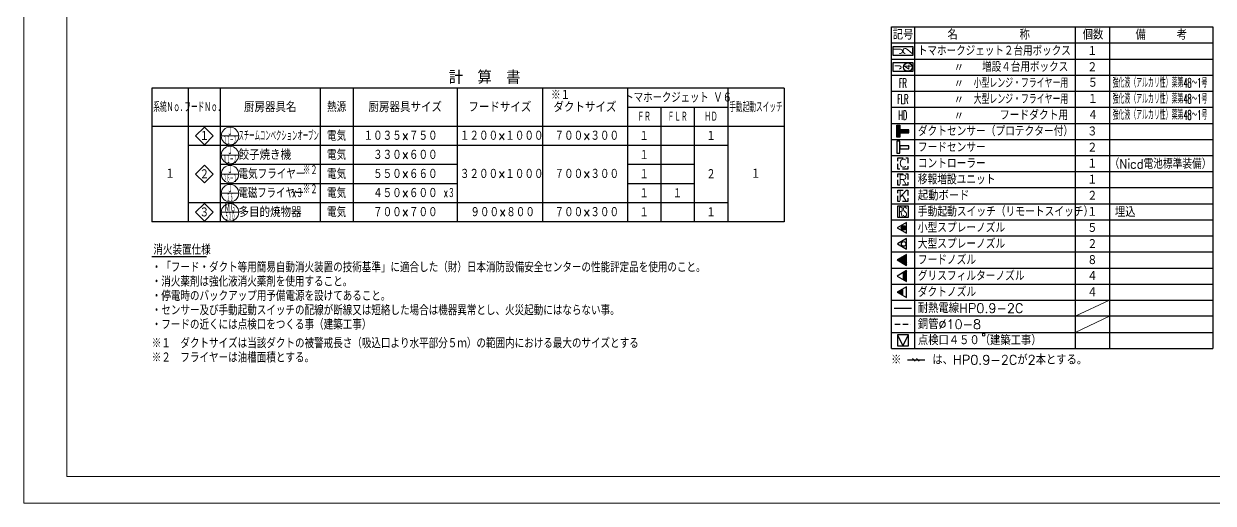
# Model space of a CAD drawing. Header units: millimetres. Extents: x 0 to 21000, y -2252 to 14850.
# Drawn here: x 0 to 13701, y 0 to 5523 of the extents above; entities that cross this region are included whole.
import ezdxf
from ezdxf.enums import TextEntityAlignment as Align

# ---------------------------------------------------------------- set-up
doc = ezdxf.new("R2010")
doc.units = ezdxf.units.MM
doc.header["$LTSCALE"] = 250
doc.linetypes.add('HIDDEN', pattern=[0.375, 0.25, -0.125])
doc.linetypes.add('PHANTOM', pattern=[2.5, 1.25, -0.25, 0.25, -0.25, 0.25, -0.25])
doc.layers.get('DEFPOINTS').update_dxf_attribs({"lineweight": 0})
doc.layers.add('91引出線､表', color=7, linetype='Continuous')
doc.layers.add('92設備記述', color=3, linetype='Continuous')
doc.layers.add('secom', color=2, linetype='Continuous', lineweight=25)
doc.styles.add('BIGFONT', font='simplex', dxfattribs={"bigfont": 'bigfont'})
doc.styles.add('eqsp1', font='simplex.shx', dxfattribs={"bigfont": 'extfont.shx'})
doc.styles.add('SIMPLEX', font='simplex', dxfattribs={"width": 0.8, "bigfont": 'bigfont'})

# ---------------------------------------------------------------- blocks, each defined once
blk = doc.blocks.new('A$C206660C8')
at = {"layer": 'secom', "color": 2, "linetype": 'Continuous', "lineweight": -3}
for p, q in [((0, 0), (0, 138)), ((0, 138), (33, 138)), ((33, 138), (33, 0)), ((33, 0), (0, 0)), ((139, 86), (33, 86)), ((33, 86), (33, 52)), ((33, 52), (139, 52)), ((139, 52), (139, 86))]:
    blk.add_line(p, q, dxfattribs=at)
at = {"layer": 'secom', "color": 2, "linetype": 'Continuous'}
for p, q in [((33, 106), (1, 138)), ((33, 111), (6, 138)), ((33, 116), (11, 138)), ((33, 121), (16, 138)), ((33, 126), (21, 138)), ((33, 130), (26, 138)), ((33, 135), (31, 138)), ((33, 101), (0, 134)), ((33, 96), (0, 129)), ((33, 91), (0, 124)), ((33, 86), (0, 119)), ((33, 81), (0, 114)), ((33, 76), (0, 109)), ((33, 71), (0, 104)), ((33, 66), (0, 99)), ((33, 61), (0, 94)), ((33, 56), (0, 89)), ((33, 51), (0, 84)), ((33, 46), (0, 80)), ((33, 41), (0, 75)), ((33, 36), (0, 70)), ((33, 31), (0, 65)), ((33, 27), (0, 60)), ((33, 22), (0, 55)), ((33, 17), (0, 50)), ((33, 12), (0, 45)), ((33, 7), (0, 40)), ((33, 2), (0, 35)), ((30, 0), (0, 30)), ((25, 0), (0, 25)), ((20, 0), (0, 20)), ((15, 0), (0, 15)), ((10, 0), (0, 10)), ((5, 0), (0, 5)), ((62, 52), (33, 81)), ((57, 52), (33, 76)), ((52, 52), (33, 71)), ((47, 52), (33, 66)), ((42, 52), (33, 61)), ((37, 52), (33, 56)), ((67, 52), (34, 86)), ((72, 52), (39, 86)), ((77, 52), (43, 86)), ((82, 52), (48, 86)), ((87, 52), (53, 86)), ((92, 52), (58, 86)), ((97, 52), (63, 86)), ((101, 52), (68, 86)), ((106, 52), (73, 86)), ((111, 52), (78, 86)), ((116, 52), (83, 86)), ((121, 52), (88, 86)), ((126, 52), (93, 86)), ((131, 52), (98, 86)), ((136, 52), (103, 86)), ((139, 54), (108, 86)), ((139, 59), (113, 86)), ((139, 64), (118, 86)), ((139, 69), (123, 86)), ((139, 74), (128, 86)), ((139, 79), (133, 86)), ((139, 84), (137, 86))]:
    blk.add_line(p, q, dxfattribs=at)
blk = doc.blocks.new('A$C28886F2F')
at = {"layer": 'secom', "color": 2, "linetype": 'Continuous'}
for points in [[(0, 138), (0, 0), (33, 0), (33, 138)], [(33, 84), (33, 50), (139, 50), (139, 84)]]:
    blk.add_lwpolyline(points, close=True, dxfattribs=at)
blk = doc.blocks.new('A$C1B8A32BD')
at = {"layer": 'secom', "color": 2, "linetype": 'Continuous'}
for p, q in [((47, 63), (74, 36)), ((48, 68), (79, 37)), ((48, 56), (67, 37)), ((50, 73), (83, 39)), ((52, 76), (87, 41)), ((55, 80), (91, 44)), ((58, 82), (93, 47)), ((62, 85), (96, 51)), ((66, 86), (97, 55)), ((71, 87), (98, 60)), ((78, 87), (97, 67))]:
    blk.add_line(p, q, dxfattribs=at)
at = {"layer": 'secom', "color": 2, "linetype": 'Continuous', "lineweight": -3}
blk.add_lwpolyline([(108, 0), (108, 125), (0, 62)], close=True, dxfattribs=at)
blk.add_circle((73, 62), 25.4, dxfattribs=at)
blk = doc.blocks.new('A$C6D1E6841')
at = {"layer": 'secom', "color": 2, "linetype": 'Continuous'}
for p, q in [((4, 64), (1, 61)), ((18, 72), (5, 59)), ((32, 80), (9, 57)), ((46, 89), (12, 55)), ((60, 97), (16, 52)), ((62, 93), (20, 50)), ((62, 87), (24, 48)), ((62, 81), (27, 46)), ((62, 75), (31, 44)), ((62, 69), (35, 42)), ((62, 63), (39, 39)), ((62, 57), (43, 37)), ((62, 51), (46, 35)), ((62, 45), (50, 33)), ((62, 39), (54, 31)), ((62, 33), (58, 29)), ((62, 27), (61, 26)), ((62, 98), (62, 26))]:
    blk.add_line(p, q, dxfattribs=at)
at = {"layer": 'secom', "color": 2, "linetype": 'Continuous', "lineweight": -3}
blk.add_lwpolyline([(107, 124), (0, 62), (107, 0)], close=True, dxfattribs=at)
blk = doc.blocks.new('A$C0BAD5814')
at = {"layer": 'secom', "color": 2, "linetype": 'Continuous'}
for p, q in [((12, 69), (3, 60)), ((26, 77), (7, 58)), ((40, 85), (11, 56)), ((54, 93), (14, 53)), ((68, 101), (18, 51)), ((82, 109), (22, 49)), ((96, 117), (26, 47)), ((107, 122), (29, 45)), ((107, 116), (33, 43)), ((107, 110), (37, 40)), ((107, 104), (41, 38)), ((107, 99), (45, 36)), ((107, 93), (48, 34)), ((107, 87), (52, 32)), ((107, 81), (56, 30)), ((107, 75), (60, 27)), ((107, 69), (63, 25)), ((107, 63), (67, 23)), ((107, 57), (71, 21)), ((107, 51), (75, 19)), ((107, 45), (78, 16)), ((107, 39), (82, 14)), ((107, 33), (86, 12)), ((107, 27), (90, 10)), ((107, 21), (94, 8)), ((107, 15), (97, 6)), ((107, 9), (101, 3)), ((107, 3), (105, 1))]:
    blk.add_line(p, q, dxfattribs=at)
at = {"layer": 'secom', "color": 2, "linetype": 'Continuous', "lineweight": -3}
blk.add_lwpolyline([(107, 0), (107, 124), (0, 62)], close=True, dxfattribs=at)
blk = doc.blocks.new('A$C6DCE74D2')
at = {"layer": 'secom', "color": 2, "linetype": 'Continuous'}
for p, q in [((105, 122), (0, 60)), ((0, 60), (105, 0)), ((105, 0), (105, 122))]:
    blk.add_line(p, q, dxfattribs=at)
blk.add_circle((72, 60), 26.2, dxfattribs=at)
blk = doc.blocks.new('A$C618A6977')
at = {"layer": 'secom', "color": 2, "linetype": 'Continuous', "lineweight": 25}
for p, q in [((69, 102), (69, 22)), ((69, 100), (107, 62)), ((69, 94), (107, 56)), ((69, 88), (107, 50)), ((69, 82), (107, 44)), ((69, 76), (107, 38)), ((69, 70), (107, 32)), ((69, 64), (107, 26)), ((69, 58), (107, 20)), ((69, 52), (107, 14)), ((69, 46), (107, 8)), ((69, 40), (107, 3)), ((69, 34), (99, 5)), ((69, 28), (85, 13)), ((69, 22), (71, 21)), ((72, 103), (107, 68)), ((75, 105), (107, 74)), ((79, 108), (107, 80)), ((83, 110), (107, 86)), ((87, 112), (107, 92)), ((91, 114), (107, 98)), ((94, 116), (107, 104)), ((98, 118), (107, 109)), ((102, 121), (107, 115)), ((106, 123), (107, 121))]:
    blk.add_line(p, q, dxfattribs=at)
blk.add_lwpolyline([(0, 62), (107, 0), (107, 124)], close=True, dxfattribs=at)

msp = doc.modelspace()

# ---------------------------------------------------------------- linework, layer by layer
at = {"layer": '91引出線､表', "linetype": 'Continuous', "lineweight": 25}
for p, q in [((9994, 5302), (13698, 5302)), ((9994, 5117), (13698, 5117)), ((9994, 4932), (13698, 4932)), ((9994, 4747), (13698, 4747)), ((6954, 4561), (8109, 4561)), ((7339, 4561), (7339, 3241)), ((7724, 4561), (7724, 3241)), ((9994, 4561), (13698, 4561)), ((9994, 4376), (13698, 4376)), ((8109, 4121), (1894, 4121)), ((9994, 4191), (13698, 4191)), ((9994, 4006), (13698, 4006)), ((4994, 3901), (2264, 3901)), ((7724, 3901), (6954, 3901)), ((9994, 3820), (13698, 3820)), ((4994, 3681), (2264, 3681)), ((7724, 3681), (6954, 3681)), ((9994, 3635), (13698, 3635)), ((8109, 3461), (1894, 3461)), ((9994, 3450), (13698, 3450)), ((9994, 3265), (13698, 3265)), ((9994, 3080), (13698, 3080)), ((9994, 2894), (13698, 2894)), ((1474, 2841), (2105, 2841)), ((9994, 2709), (13698, 2709)), ((9994, 2524), (13698, 2524)), ((9994, 2339), (13698, 2339)), ((13698, 2153), (9994, 2153)), ((9994, 1968), (13698, 1968))]:
    msp.add_line(p, q, dxfattribs=at)
at = {"layer": '91引出線､表', "linetype": 'Continuous', "lineweight": 0}
for p, q in [((12508, 2339), (12111, 2153)), ((12508, 2153), (12111, 1968))]:
    msp.add_line(p, q, dxfattribs=at)
at = {"layer": 'DEFPOINTS', "color": 7, "linetype": 'Continuous', "lineweight": 0}
for points in [[(0, 0), (21000, 0), (21000, 14850), (0, 14850)], [(495, 309), (20709, 309), (20709, 14416), (495, 14416)]]:
    msp.add_lwpolyline(points, close=True, dxfattribs=at)
at = {"layer": 'secom', "color": 4, "linetype": 'Continuous', "lineweight": 25}
for p, q in [((9994, 5487), (13698, 5487)), ((9994, 1783), (9994, 5487)), ((10259, 5487), (10259, 1783)), ((12111, 5487), (12111, 1783)), ((12508, 5487), (12508, 1783)), ((13698, 5487), (13698, 1783)), ((8759, 4781), (1474, 4781)), ((1474, 4781), (1474, 3241)), ((1894, 4781), (1894, 3241)), ((2264, 4781), (2264, 3241)), ((3414, 4781), (3414, 3241)), ((3794, 4781), (3794, 3241)), ((4994, 4781), (4994, 3241)), ((5974, 4781), (5974, 3241)), ((6954, 4781), (6954, 3241)), ((8109, 4781), (8109, 3241)), ((8759, 4781), (8759, 3241)), ((8759, 4341), (1474, 4341)), ((8759, 3241), (1474, 3241)), ((9994, 1783), (13698, 1783)), ((10259, 1651), (10259, 1646))]:
    msp.add_line(p, q, dxfattribs=at)
at = {"layer": 'secom', "color": 3, "linetype": 'Continuous', "lineweight": 0}
for p, q in [((2275, 4231), (2477, 4231)), ((2275, 4011), (2477, 4011)), ((2275, 3791), (2477, 3791)), ((2275, 3571), (2477, 3571)), ((2275, 3351), (2477, 3351))]:
    msp.add_line(p, q, dxfattribs=at)
at = {"layer": 'secom', "color": 7, "linetype": 'Continuous', "lineweight": 25}
msp.add_line((10026, 2246), (10226, 2246), dxfattribs=at)
at = {"layer": 'secom', "color": 7, "linetype": 'HIDDEN', "lineweight": 25}
msp.add_line((10032, 2061), (10220, 2061), dxfattribs=at)
at = {"layer": 'secom', "color": 2, "linetype": 'Continuous', "lineweight": 25}
for p, q in [((10178, 1651), (10378, 1651)), ((10270, 1635), (10238, 1667)), ((10314, 1635), (10283, 1667))]:
    msp.add_line(p, q, dxfattribs=at)
for points in [[(10244, 5258), (10009, 5258), (10009, 5161), (10244, 5161)], [(10244, 5073), (10009, 5073), (10009, 4976), (10244, 4976)], [(10190, 3294), (10190, 3421), (10063, 3421), (10063, 3294)], [(10063, 1939), (10063, 1812), (10190, 1812), (10190, 1939)]]:
    msp.add_lwpolyline(points, close=True, dxfattribs=at)
at = {"layer": 'secom', "color": 3, "linetype": 'Continuous', "lineweight": 0}
for points in [[(2080, 4129), (2182, 4231), (2080, 4333), (1979, 4231)], [(2080, 3689), (2182, 3791), (2080, 3893), (1979, 3791)], [(2080, 3249), (2182, 3351), (2080, 3453), (1979, 3351)]]:
    msp.add_lwpolyline(points, close=True, dxfattribs=at)
at = {"layer": 'secom', "color": 2, "linetype": 'HIDDEN', "lineweight": 25}
for points in [[(10068, 3978), (10184, 3978), (10184, 3848), (10068, 3848)], [(10068, 3793), (10184, 3793), (10184, 3663), (10068, 3663)], [(10068, 3608), (10184, 3608), (10184, 3477), (10068, 3477)]]:
    msp.add_lwpolyline(points, close=True, dxfattribs=at)
at = {"layer": 'secom', "color": 2, "linetype": 'Continuous', "lineweight": 25}
msp.add_lwpolyline([(10063, 1939), (10126, 1812), (10190, 1939)], dxfattribs=at)
at = {"layer": 'secom', "color": 2, "linetype": 'Continuous', "lineweight": 13}
msp.add_lwpolyline([(11044, 1954), (11072, 1954), (11072, 1927), (11044, 1927)], close=True, dxfattribs=at)
at = {"layer": 'secom', "color": 2, "linetype": 'Continuous', "lineweight": 25}
msp.add_circle((10183, 5024), 48.8, dxfattribs=at)
at = {"layer": 'secom', "color": 3, "linetype": 'Continuous', "lineweight": 0}
for centre in [(2376, 4231), (2376, 4011), (2376, 3791), (2376, 3571), (2376, 3351)]:
    msp.add_circle(centre, 101, dxfattribs=at)

# ---------------------------------------------------------------- block references
at = {"layer": 'secom', "color": 2, "linetype": 'Continuous', "lineweight": 25}
for name, p in [('A$C206660C8', (10058, 4215)), ('A$C28886F2F', (10058, 4031)), ('A$C1B8A32BD', (10061, 3110)), ('A$C6DCE74D2', (10064, 2927)), ('A$C0BAD5814', (10062, 2740)), ('A$C618A6977', (10062, 2555)), ('A$C6D1E6841', (10062, 2370))]:
    msp.add_blockref(name, p, dxfattribs=at)

# ---------------------------------------------------------------- texts
at = {"layer": '92設備記述', "linetype": 'Continuous', "lineweight": 13, "style": 'SIMPLEX'}
for s, p in [('記号', (10128, 5342)), ('名\u3000\u3000\u3000\u3000\u3000\u3000称', (11114, 5342)), ('個数', (12316, 5342))]:
    msp.add_text(s, height=108, dxfattribs=at).set_placement(p, align=Align.CENTER)
for s, height, p in [('備\u3000\u3000\u3000考', 108, (13103, 5395)), ('計\u3000算\u3000書', 150, (5309, 4906)), ('厨房器具名', 110, (2839, 4561)), ('厨房器具サイズ', 110, (4394, 4561)), ('フードサイズ', 110, (5484, 4561)), ('ダクトサイズ', 110, (6464, 4561))]:
    msp.add_text(s, height=height, dxfattribs=at).set_placement(p, align=Align.MIDDLE_CENTER)
for s, height, p in [('J', 108, (10070, 5210)), ('2', 108, (10183, 5210)), ('J', 75, (10070, 5024)), ('4', 75, (10183, 5024))]:
    msp.add_text(s, height=height, rotation=90, dxfattribs=at).set_placement(p, align=Align.MIDDLE)
at = {"layer": '92設備記述', "linetype": 'Continuous', "lineweight": 13}
for s, height, style, width, p in [('トマホークジェット２台用ボックス', 108, 'SIMPLEX', 0.85, (10299, 5210)), ('スチームコンベクションオーブン', 110, 'BIGFONT', 0.4, (2474, 4231)), ('１０３５×７５０', 110, 'BIGFONT', 0.8, (3914, 4231)), ('１２００×１０００', 110, 'BIGFONT', 0.8, (5024, 4231)), ('\u3000７００×３００', 110, 'BIGFONT', 0.8, (6004, 4231)), ('ダクトセンサー（プロテクター付）', 108, 'SIMPLEX', 0.9, (10299, 4284)), ('フードセンサー', 108, 'BIGFONT', 0.9, (10299, 4098)), ('\u3000３３０×６００', 110, 'BIGFONT', 0.8, (3914, 4011)), ('電気フライヤー', 110, 'BIGFONT', 0.8, (2474, 3791)), ('\u3000５５０×６６０', 110, 'BIGFONT', 0.8, (3914, 3791)), ('３２００×１０００', 110, 'BIGFONT', 0.8, (5024, 3791)), ('\u3000７００×３００', 110, 'BIGFONT', 0.8, (6004, 3791)), ('コントローラー', 108, 'BIGFONT', 0.9, (10299, 3913)), ('移報増設ユニット', 108, 'BIGFONT', 0.9, (10299, 3728)), ('電磁フライヤー', 110, 'BIGFONT', 0.7, (2474, 3571)), ('\u3000４５０×６００', 110, 'BIGFONT', 0.8, (3914, 3571)), ('\u3000７００×７００', 110, 'BIGFONT', 0.8, (3914, 3351)), ('  ９００×８００', 110, 'BIGFONT', 0.8, (5024, 3351)), ('\u3000７００×３００', 110, 'BIGFONT', 0.8, (6004, 3351)), ('手動起動スイッチ（リモートスイッチ）', 108, 'BIGFONT', 0.8, (10299, 3357)), ('小型スプレーノズル', 108, 'SIMPLEX', 0.9, (10299, 3172)), ('大型スプレーノズル', 108, 'SIMPLEX', 0.9, (10299, 2987)), ('フードノズル', 108, 'SIMPLEX', 0.9, (10299, 2802)), ('グリスフィルターノズル', 108, 'SIMPLEX', 0.9, (10299, 2617)), ('ダクトノズル', 108, 'SIMPLEX', 0.9, (10299, 2431))]:
    msp.add_text(s, height=height, dxfattribs=dict(at, style=style, width=width)).set_placement(p, align=Align.MIDDLE_LEFT)
for s, style, p in [('１', 'SIMPLEX', (12309, 5210)), ('２', 'SIMPLEX', (12309, 5024)), ('５', 'SIMPLEX', (12315, 4844)), ('１', 'SIMPLEX', (12315, 4658)), ('４', 'SIMPLEX', (12315, 4473)), ('３', 'SIMPLEX', (12309, 4284)), ('２', 'SIMPLEX', (12309, 4098)), ('Ｃ', 'BIGFONT', (10126, 3913)), ('１', 'SIMPLEX', (12309, 3913)), ('R', 'BIGFONT', (10126, 3728)), ('１', 'SIMPLEX', (12309, 3728)), ('K', 'BIGFONT', (10126, 3543)), ('２', 'SIMPLEX', (12309, 3543)), ('１', 'SIMPLEX', (12309, 3357)), ('５', 'SIMPLEX', (12309, 3172)), ('２', 'SIMPLEX', (12309, 2987)), ('８', 'SIMPLEX', (12309, 2802)), ('４', 'SIMPLEX', (12309, 2617)), ('４', 'SIMPLEX', (12309, 2431))]:
    msp.add_text(s, height=108, dxfattribs=dict(at, style=style)).set_placement(p, align=Align.MIDDLE)
for s, height, style, width, p in [('増設４台用ボックス', 108, 'SIMPLEX', 0.85, (12031, 5024)), ('小型レンジ・フライヤー用', 108, 'SIMPLEX', 0.6, (12031, 4839)), ('大型レンジ・フライヤー用', 108, 'SIMPLEX', 0.6, (12031, 4654)), ('フードダクト用', 108, 'SIMPLEX', 0.8, (12031, 4469)), ('×３', 110, 'BIGFONT', 0.5, (3217, 3571)), ('×３', 110, 'BIGFONT', 0.5, (4964, 3571))]:
    msp.add_text(s, height=height, dxfattribs=dict(at, style=style, width=width)).set_placement(p, align=Align.MIDDLE_RIGHT)
for s, style, p in [('〃', 'SIMPLEX', (10712, 4961)), ('埋込', 'BIGFONT', (12569, 3299)), ('※\u3000\u3000\u3000は、HP0.9-2Cが2本とする。', 'SIMPLEX', (9991, 1597))]:
    msp.add_text(s, height=108, dxfattribs=dict(at, style=style)).set_placement(p)
at = {"layer": '92設備記述', "linetype": 'Continuous', "lineweight": 13, "style": 'SIMPLEX'}
for s, width, p in [('FR', 0.5, (10126, 4786)), ('FLR', 0.4, (10126, 4600)), ('HD', 0.5, (10126, 4415))]:
    msp.add_text(s, height=108, dxfattribs=dict(at, width=width)).set_placement(p, align=Align.CENTER)
at = {"layer": '92設備記述', "linetype": 'PHANTOM', "lineweight": 13, "style": 'SIMPLEX'}
for p in [(10712, 4776), (10712, 4590), (10712, 4405)]:
    msp.add_text('〃', height=108, dxfattribs=at).set_placement(p)
at = {"layer": '92設備記述', "linetype": 'Continuous', "lineweight": 13}
for s, height, style, width, p in [('強化液（アルカリ性）薬第48～1号', 108, 'SIMPLEX', 0.45, (12542, 4788)), ('強化液（アルカリ性）薬第48～1号', 108, 'SIMPLEX', 0.45, (12542, 4603)), ('強化液（アルカリ性）薬第48～1号', 108, 'SIMPLEX', 0.45, (12542, 4418)), ('（Nicd電池標準装備）', 108, 'BIGFONT', 0.9, (12508, 3854)), ('消火装置仕様', 110, 'SIMPLEX', 0.8, (1493, 2863)), ('・「フード・ダクト等用簡易自動消火装置の技術基準」に適合した（財）日本消防設備安全センターの性能評定品を使用のこと。', 110, 'SIMPLEX', 0.8, (1474, 2661)), ('・消火薬剤は強化液消火薬剤を使用すること。', 110, 'SIMPLEX', 0.8, (1474, 2496)), ('・停電時のバックアップ用予備電源を設けてあること。', 110, 'SIMPLEX', 0.8, (1474, 2331)), ('・センサー及び手動起動スイッチの配線が断線又は短絡した場合は機器異常とし、火災起動にはならない事。', 110, 'SIMPLEX', 0.8, (1474, 2166)), ('・フードの近くには点検口をつくる事（建築工事）', 110, 'SIMPLEX', 0.8, (1474, 2001)), ('※１\u3000ダクトサイズは当該ダクトの被警戒長さ（吸込口より水平部分５ｍ）の範囲内における最大のサイズとする', 110, 'SIMPLEX', 0.8, (1474, 1786)), ('※２\u3000フライヤーは油槽面積とする。', 110, 'SIMPLEX', 0.8, (1474, 1621))]:
    msp.add_text(s, height=height, dxfattribs=dict(at, style=style, width=width)).set_placement(p)
at = {"layer": '92設備記述', "linetype": 'Continuous', "lineweight": 13, "style": 'SIMPLEX', "width": 0.8}
msp.add_text('※１', height=110, dxfattribs=at).set_placement((6074, 4756), align=Align.TOP_LEFT)
at = {"layer": '92設備記述', "linetype": 'Continuous', "lineweight": 13, "style": 'SIMPLEX'}
for s, width, p in [('トマホークジェット Ｖ６', 0.7, (7539, 4671)), ('系統Ｎｏ．', 0.5, (1684, 4561)), ('フードＮｏ．', 0.5, (2079, 4561)), ('熱源', 0.8, (3604, 4561)), ('手動起動スイッチ', 0.5, (8434, 4561)), ('ＦＲ', 0.5, (7146, 4450)), ('ＦＬＲ', 0.5, (7531, 4450)), ('ＨＤ', 0.5, (7916, 4450)), ('電気', 0.8, (3604, 4231)), ('電気', 0.8, (3604, 4011)), ('電気', 0.8, (3604, 3791)), ('電気', 0.8, (3604, 3571)), ('電気', 0.8, (3604, 3351))]:
    msp.add_text(s, height=110, dxfattribs=dict(at, width=width)).set_placement(p, align=Align.MIDDLE_CENTER)
at = {"layer": '92設備記述', "linetype": 'Continuous', "lineweight": 13}
for s, height, style, width, p in [('１', 108, 'SIMPLEX', 0.8, (2080, 4231, -373)), ('Ｊ', 90, 'BIGFONT', 0.5, (2376, 4284)), ('１', 110, 'SIMPLEX', 0.8, (7146, 4231)), ('１', 110, 'SIMPLEX', 0.8, (7916, 4231)), ('１１－２', 90, 'BIGFONT', 0.3, (2376, 4183)), ('０１－２', 90, 'BIGFONT', 0.3, (2376, 3963)), ('Ｊ', 90, 'BIGFONT', 0.5, (2376, 4064)), ('１', 110, 'SIMPLEX', 0.8, (7146, 4011)), ('１', 110, 'SIMPLEX', 0.8, (1684, 3796)), ('２', 108, 'SIMPLEX', 0.8, (2080, 3791, -373)), ('Ｊ', 90, 'BIGFONT', 0.5, (2376, 3844)), ('１', 110, 'SIMPLEX', 0.8, (7146, 3791)), ('２', 110, 'SIMPLEX', 0.8, (7916, 3791)), ('１', 110, 'SIMPLEX', 0.8, (8431, 3796)), ('２６－１', 90, 'BIGFONT', 0.3, (2376, 3743)), ('２６', 90, 'BIGFONT', 0.3, (2376, 3523)), ('Ｊ', 90, 'BIGFONT', 0.5, (2376, 3624)), ('１', 110, 'SIMPLEX', 0.8, (7146, 3571)), ('１', 110, 'SIMPLEX', 0.8, (7531, 3571)), ('ＭＧ', 90, 'BIGFONT', 0.5, (2376, 3404)), ('３', 108, 'SIMPLEX', 0.8, (2080, 3351, -373)), ('５００', 90, 'BIGFONT', 0.3, (2376, 3303)), ('１', 110, 'SIMPLEX', 0.8, (7146, 3351)), ('１', 110, 'SIMPLEX', 0.8, (7916, 3351)), ('RS', 108, 'BIGFONT', 0.5, (10126, 3357))]:
    msp.add_text(s, height=height, dxfattribs=dict(at, style=style, width=width)).set_placement(p, align=Align.MIDDLE)
for s, height, style, p in [('餃子焼き機', 110, 'eqsp1', (2474, 4011)), ('起動ボード', 108, 'BIGFONT', (10299, 3543)), ('多目的焼物器', 110, 'eqsp1', (2474, 3351)), ('耐熱電線HP0.9-2C', 108, 'SIMPLEX', (10299, 2246)), ('銅管%%C10-8', 108, 'SIMPLEX', (10299, 2061)), ('点検口４５０（建築工事）', 108, 'SIMPLEX', (10299, 1876))]:
    msp.add_text(s, height=height, dxfattribs=dict(at, style=style)).set_placement(p, align=Align.MIDDLE_LEFT)
at = {"layer": '92設備記述', "linetype": 'Continuous', "lineweight": 13, "style": 'BIGFONT', "width": 0.6}
for p in [(3384, 3881), (3384, 3661)]:
    msp.add_text('※２', height=100, dxfattribs=at).set_placement(p, align=Align.TOP_RIGHT)

doc.saveas('drawing.dxf')
